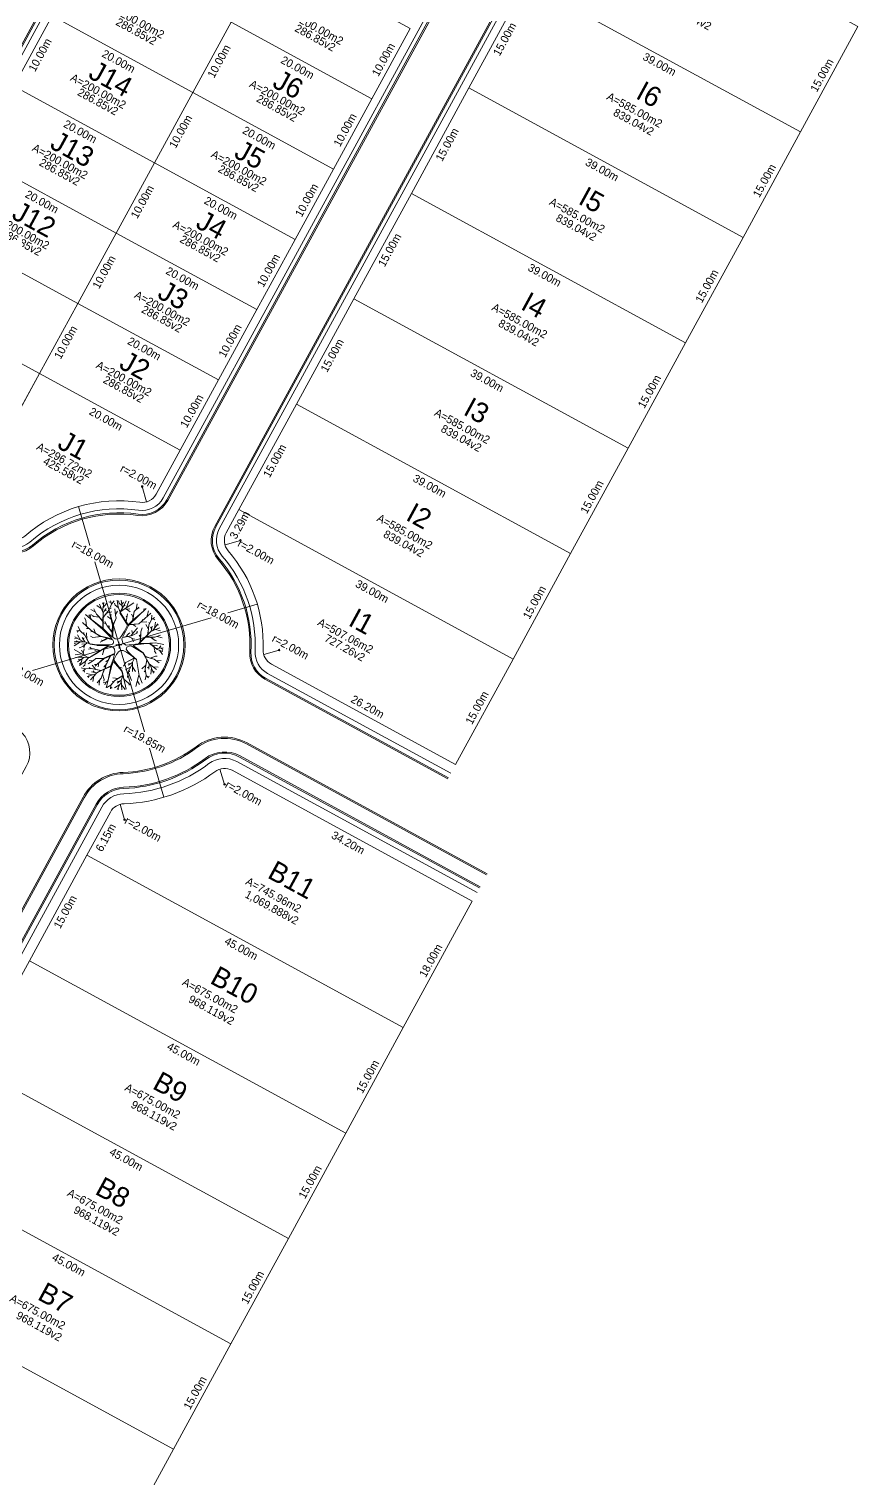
# Model space of a CAD drawing. Header units: metres. Extents: x 25 to 399, y 5 to 459.
# Drawn here: x 295.1 to 398.7, y 120.1 to 301.2 of the extents above; entities that cross this region are included whole.
import ezdxf
from ezdxf.enums import TextEntityAlignment as Align

# ---------------------------------------------------------------- set-up
doc = ezdxf.new("R2010")
doc.units = ezdxf.units.M
for name, color, linetype, lineweight in [('ACERAS', 7, 'Continuous', 0), ('JARDINERIA', 250, 'Continuous', 0), ('LOTES', 250, 'Continuous', 5), ('textos', 16, 'Continuous', 0)]:
    doc.layers.add(name, color=color, linetype=linetype, lineweight=lineweight)
doc.styles.get("Standard").update_dxf_attribs({"font": ''})
doc.styles.get('Standard').set_extended_font_data('Caviar Dreams')

# ---------------------------------------------------------------- blocks, each defined once
blk = doc.blocks.new('A$C64D44EF8')
at = {"layer": 'JARDINERIA', "color": 116, "lineweight": 0, "true_color": 0x136734}
for p, q in [((0.328, 0.878), (0.345, 0.976)), ((0.341, 0.953), (0.33, 0.973)), ((0.334, 0.916), (0.378, 0.968)), ((0.424, 0.974), (0.402, 0.981)), ((0.429, 0.954), (0.42, 0.994)), ((0.429, 0.954), (0.462, 0.99)), ((0.505, 0.921), (0.494, 0.997)), ((0.494, 0.997), (0.503, 0.919)), ((0.515, 0.964), (0.509, 0.989)), ((0.527, 0.86), (0.594, 0.989)), ((0.55, 0.905), (0.54, 0.997)), ((0.545, 0.949), (0.564, 0.975)), ((0.598, 0.914), (0.623, 0.982)), ((0.14, 0.787), (0.125, 0.812)), ((0.326, 0.678), (0.137, 0.849)), ((0.188, 0.823), (0.173, 0.843)), ((0.198, 0.794), (0.188, 0.823)), ((0.19, 0.819), (0.2, 0.851)), ((0.247, 0.875), (0.199, 0.903)), ((0.23, 0.826), (0.213, 0.835)), ((0.289, 0.814), (0.23, 0.826)), ((0.289, 0.814), (0.23, 0.826)), ((0.259, 0.849), (0.231, 0.911)), ((0.329, 0.771), (0.259, 0.849)), ((0.289, 0.814), (0.259, 0.849)), ((0.316, 0.911), (0.267, 0.945)), ((0.329, 0.767), (0.289, 0.814)), ((0.334, 0.862), (0.297, 0.959)), ((0.329, 0.771), (0.334, 0.862)), ((0.33, 0.686), (0.333, 0.809)), ((0.402, 0.892), (0.333, 0.811)), ((0.333, 0.811), (0.334, 0.862)), ((0.333, 0.809), (0.372, 0.856)), ((0.334, 0.864), (0.368, 0.91)), ((0.35, 0.885), (0.372, 0.89)), ((0.372, 0.856), (0.402, 0.892)), ((0.372, 0.856), (0.431, 0.87)), ((0.372, 0.856), (0.431, 0.87)), ((0.421, 0.788), (0.383, 0.82)), ((0.402, 0.892), (0.429, 0.954)), ((0.415, 0.818), (0.407, 0.846)), ((0.408, 0.905), (0.425, 0.91)), ((0.415, 0.819), (0.425, 0.842)), ((0.439, 0.724), (0.415, 0.818)), ((0.435, 0.72), (0.415, 0.818)), ((0.471, 0.943), (0.464, 0.964)), ((0.47, 0.832), (0.466, 0.902)), ((0.47, 0.839), (0.494, 0.876)), ((0.478, 0.799), (0.47, 0.832)), ((0.506, 0.912), (0.471, 0.943)), ((0.505, 0.915), (0.471, 0.943)), ((0.503, 0.919), (0.505, 0.915)), ((0.526, 0.867), (0.505, 0.921)), ((0.506, 0.912), (0.523, 0.863)), ((0.547, 0.933), (0.515, 0.964)), ((0.523, 0.863), (0.52, 0.856)), ((0.601, 0.717), (0.52, 0.856)), ((0.563, 0.929), (0.526, 0.867)), ((0.527, 0.855), (0.527, 0.86)), ((0.607, 0.721), (0.527, 0.855)), ((0.534, 0.874), (0.679, 0.964)), ((0.563, 0.929), (0.583, 0.94)), ((0.566, 0.894), (0.634, 0.896)), ((0.586, 0.757), (0.604, 0.842)), ((0.595, 0.8), (0.588, 0.816)), ((0.594, 0.895), (0.634, 0.865)), ((0.623, 0.723), (0.814, 0.893)), ((0.668, 0.802), (0.649, 0.838)), ((0.66, 0.765), (0.682, 0.866)), ((0.664, 0.768), (0.785, 0.867)), ((0.664, 0.768), (0.682, 0.866)), ((0.682, 0.866), (0.732, 0.911)), ((0.705, 0.887), (0.717, 0.951)), ((0.719, 0.899), (0.737, 0.901)), ((0.727, 0.726), (0.866, 0.84)), ((0.784, 0.866), (0.791, 0.896)), ((0.818, 0.801), (0.84, 0.867)), ((0.869, 0.77), (0.875, 0.819)), ((0.074, 0.668), (0.034, 0.676)), ((0.054, 0.672), (0.039, 0.654)), ((0.074, 0.668), (0.051, 0.719)), ((0.122, 0.619), (0.074, 0.668)), ((0.193, 0.673), (0.102, 0.762)), ((0.111, 0.63), (0.114, 0.648)), ((0.146, 0.719), (0.14, 0.787)), ((0.173, 0.693), (0.144, 0.694)), ((0.325, 0.692), (0.191, 0.8)), ((0.216, 0.656), (0.191, 0.654)), ((0.216, 0.655), (0.193, 0.673)), ((0.297, 0.601), (0.216, 0.655)), ((0.302, 0.603), (0.216, 0.655)), ((0.242, 0.639), (0.226, 0.686)), ((0.325, 0.692), (0.329, 0.767)), ((0.366, 0.733), (0.338, 0.751)), ((0.375, 0.715), (0.352, 0.765)), ((0.429, 0.639), (0.375, 0.715)), ((0.397, 0.688), (0.375, 0.715)), ((0.398, 0.708), (0.394, 0.719)), ((0.397, 0.688), (0.398, 0.703)), ((0.398, 0.687), (0.398, 0.708)), ((0.429, 0.649), (0.398, 0.687)), ((0.435, 0.72), (0.429, 0.649)), ((0.433, 0.587), (0.44, 0.717)), ((0.439, 0.724), (0.478, 0.799)), ((0.44, 0.717), (0.478, 0.799)), ((0.541, 0.582), (0.612, 0.713)), ((0.607, 0.721), (0.66, 0.765)), ((0.612, 0.713), (0.619, 0.72)), ((0.619, 0.72), (0.727, 0.726)), ((0.623, 0.723), (0.727, 0.726)), ((0.633, 0.596), (0.711, 0.682)), ((0.655, 0.62), (0.649, 0.655)), ((0.662, 0.722), (0.694, 0.698)), ((0.746, 0.636), (0.764, 0.681)), ((0.751, 0.746), (0.816, 0.748)), ((0.766, 0.758), (0.77, 0.775)), ((0.832, 0.663), (0.804, 0.717)), ((0.832, 0.663), (0.804, 0.717)), ((0.822, 0.603), (0.832, 0.663)), ((0.839, 0.709), (0.824, 0.604)), ((0.832, 0.663), (0.839, 0.709)), ((0.846, 0.722), (0.838, 0.739)), ((0.839, 0.709), (0.869, 0.77)), ((0.869, 0.665), (0.857, 0.685)), ((0.862, 0.639), (0.959, 0.674)), ((0.863, 0.639), (0.875, 0.696)), ((0.869, 0.77), (0.905, 0.79)), ((0.878, 0.645), (0.941, 0.721)), ((0.887, 0.78), (0.907, 0.767)), ((0.902, 0.674), (0.913, 0.741)), ((0.911, 0.656), (0.968, 0.642)), ((0.926, 0.703), (0.948, 0.708)), ((0.071, 0.547), (0, 0.503)), ((0.033, 0.523), (0.001, 0.529)), ((0.123, 0.546), (0.002, 0.549)), ((0.041, 0.587), (0.007, 0.583)), ((0.105, 0.546), (0.011, 0.606)), ((0.044, 0.548), (0.024, 0.561)), ((0.073, 0.567), (0.042, 0.627)), ((0.097, 0.494), (0.056, 0.481)), ((0.133, 0.522), (0.088, 0.52)), ((0.121, 0.546), (0.092, 0.595)), ((0.147, 0.534), (0.097, 0.494)), ((0.12, 0.512), (0.106, 0.48)), ((0.108, 0.569), (0.112, 0.591)), ((0.122, 0.619), (0.169, 0.525)), ((0.143, 0.579), (0.122, 0.619)), ((0.179, 0.518), (0.123, 0.546)), ((0.169, 0.525), (0.123, 0.546)), ((0.143, 0.578), (0.143, 0.644)), ((0.171, 0.524), (0.143, 0.578)), ((0.18, 0.52), (0.171, 0.524)), ((0.192, 0.465), (0.175, 0.485)), ((0.179, 0.518), (0.25, 0.504)), ((0.18, 0.52), (0.254, 0.509)), ((0.213, 0.59), (0.184, 0.608)), ((0.297, 0.601), (0.213, 0.59)), ((0.303, 0.598), (0.213, 0.59)), ((0.25, 0.504), (0.257, 0.501)), ((0.291, 0.442), (0.38, 0.493)), ((0.379, 0.575), (0.293, 0.537)), ((0.324, 0.553), (0.293, 0.537)), ((0.302, 0.603), (0.425, 0.569)), ((0.369, 0.578), (0.303, 0.598)), ((0.326, 0.554), (0.305, 0.558)), ((0.324, 0.553), (0.31, 0.557)), ((0.369, 0.578), (0.326, 0.554)), ((0.38, 0.493), (0.366, 0.494)), ((0.432, 0.558), (0.379, 0.575)), ((0.429, 0.639), (0.425, 0.592)), ((0.5, 0.5), (0.465, 0.5)), ((0.5, 0.5), (0.5, 0.534)), ((0.5, 0.5), (0.53, 0.5)), ((0.5, 0.5), (0.5, 0.461)), ((0.533, 0.566), (0.54, 0.579)), ((0.544, 0.518), (0.533, 0.566)), ((0.54, 0.579), (0.604, 0.59)), ((0.541, 0.582), (0.577, 0.587)), ((0.581, 0.493), (0.544, 0.518)), ((0.577, 0.587), (0.609, 0.619)), ((0.579, 0.588), (0.609, 0.619)), ((0.579, 0.588), (0.65, 0.598)), ((0.716, 0.506), (0.581, 0.493)), ((0.604, 0.59), (0.658, 0.562)), ((0.605, 0.59), (0.65, 0.598)), ((0.605, 0.59), (0.658, 0.562)), ((0.609, 0.619), (0.625, 0.628)), ((0.761, 0.402), (0.635, 0.486)), ((0.644, 0.57), (0.649, 0.559)), ((0.649, 0.559), (0.662, 0.527)), ((0.65, 0.598), (0.711, 0.628)), ((0.766, 0.403), (0.656, 0.489)), ((0.658, 0.562), (0.677, 0.559)), ((0.697, 0.621), (0.702, 0.634)), ((0.702, 0.634), (0.709, 0.643)), ((0.716, 0.506), (0.737, 0.525)), ((0.726, 0.506), (0.793, 0.572)), ((0.741, 0.578), (0.729, 0.599)), ((0.737, 0.525), (0.746, 0.636)), ((0.741, 0.529), (0.746, 0.636)), ((0.741, 0.529), (0.822, 0.603)), ((0.793, 0.572), (0.854, 0.573)), ((0.796, 0.575), (0.862, 0.639)), ((0.796, 0.575), (0.901, 0.573)), ((0.824, 0.604), (0.862, 0.639)), ((0.841, 0.505), (0.888, 0.466)), ((0.845, 0.505), (0.868, 0.485)), ((0.854, 0.573), (0.903, 0.536)), ((0.855, 0.573), (0.903, 0.536)), ((0.855, 0.573), (0.901, 0.573)), ((0.868, 0.485), (0.912, 0.481)), ((0.901, 0.573), (0.966, 0.592)), ((0.903, 0.536), (0.92, 0.53)), ((0.908, 0.509), (1, 0.487)), ((0.929, 0.581), (0.981, 0.564)), ((0.145, 0.373), (0.001, 0.464)), ((0.081, 0.413), (0.009, 0.406)), ((0.161, 0.372), (0.015, 0.376)), ((0.111, 0.374), (0.032, 0.324)), ((0.073, 0.35), (0.041, 0.355)), ((0.116, 0.326), (0.052, 0.283)), ((0.052, 0.283), (0.118, 0.325)), ((0.084, 0.375), (0.064, 0.388)), ((0.087, 0.359), (0.072, 0.316)), ((0.113, 0.393), (0.082, 0.453)), ((0.084, 0.375), (0.155, 0.369)), ((0.1, 0.418), (0.11, 0.467)), ((0.123, 0.331), (0.111, 0.286)), ((0.121, 0.329), (0.111, 0.286)), ((0.155, 0.369), (0.116, 0.326)), ((0.118, 0.325), (0.121, 0.329)), ((0.123, 0.331), (0.159, 0.368)), ((0.21, 0.334), (0.15, 0.299)), ((0.215, 0.466), (0.159, 0.463)), ((0.159, 0.368), (0.167, 0.368)), ((0.161, 0.372), (0.166, 0.371)), ((0.205, 0.33), (0.161, 0.336)), ((0.166, 0.371), (0.288, 0.441)), ((0.215, 0.465), (0.181, 0.464)), ((0.237, 0.355), (0.21, 0.334)), ((0.291, 0.442), (0.215, 0.466)), ((0.288, 0.441), (0.215, 0.465)), ((0.253, 0.452), (0.229, 0.447)), ((0.327, 0.356), (0.237, 0.355)), ((0.321, 0.352), (0.237, 0.355)), ((0.321, 0.352), (0.247, 0.29)), ((0.327, 0.35), (0.247, 0.29)), ((0.335, 0.463), (0.314, 0.396)), ((0.333, 0.462), (0.321, 0.419)), ((0.447, 0.407), (0.327, 0.356)), ((0.327, 0.35), (0.393, 0.376)), ((0.373, 0.332), (0.354, 0.322)), ((0.403, 0.38), (0.358, 0.298)), ((0.372, 0.33), (0.358, 0.325)), ((0.372, 0.33), (0.358, 0.298)), ((0.393, 0.376), (0.373, 0.332)), ((0.403, 0.38), (0.446, 0.397)), ((0.438, 0.332), (0.525, 0.206)), ((0.571, 0.3), (0.666, 0.348)), ((0.666, 0.35), (0.612, 0.321)), ((0.666, 0.348), (0.645, 0.301)), ((0.688, 0.33), (0.712, 0.153)), ((0.69, 0.332), (0.712, 0.153)), ((0.761, 0.402), (0.803, 0.325)), ((0.766, 0.403), (0.786, 0.363)), ((0.784, 0.219), (0.804, 0.323)), ((0.786, 0.363), (0.843, 0.342)), ((0.787, 0.359), (0.828, 0.278)), ((0.787, 0.359), (0.887, 0.327)), ((0.803, 0.325), (0.792, 0.265)), ((0.804, 0.323), (0.828, 0.278)), ((0.843, 0.342), (0.901, 0.361)), ((0.844, 0.342), (0.901, 0.361)), ((0.844, 0.342), (0.887, 0.327)), ((0.87, 0.483), (0.912, 0.481)), ((0.87, 0.483), (0.923, 0.436)), ((0.887, 0.327), (0.942, 0.287)), ((0.888, 0.466), (0.901, 0.407)), ((0.888, 0.466), (0.901, 0.407)), ((0.888, 0.466), (0.923, 0.436)), ((0.898, 0.422), (0.893, 0.411)), ((0.901, 0.407), (0.911, 0.391)), ((0.901, 0.361), (0.92, 0.361)), ((0.91, 0.448), (0.99, 0.45)), ((0.912, 0.481), (0.929, 0.475)), ((0.923, 0.436), (0.986, 0.409)), ((0.945, 0.449), (0.966, 0.474)), ((0.95, 0.425), (0.979, 0.378)), ((0.968, 0.449), (0.987, 0.434)), ((0.971, 0.416), (0.984, 0.42)), ((0.072, 0.316), (0.053, 0.3)), ((0.119, 0.243), (0.072, 0.257)), ((0.119, 0.243), (0.087, 0.218)), ((0.111, 0.286), (0.094, 0.27)), ((0.103, 0.23), (0.107, 0.207)), ((0.187, 0.246), (0.119, 0.243)), ((0.194, 0.175), (0.128, 0.191)), ((0.231, 0.185), (0.135, 0.158)), ((0.158, 0.164), (0.145, 0.146)), ((0.172, 0.245), (0.16, 0.259)), ((0.243, 0.198), (0.172, 0.122)), ((0.242, 0.197), (0.185, 0.208)), ((0.232, 0.235), (0.187, 0.246)), ((0.187, 0.246), (0.289, 0.219)), ((0.232, 0.235), (0.194, 0.282)), ((0.232, 0.235), (0.194, 0.282)), ((0.216, 0.202), (0.202, 0.22)), ((0.246, 0.289), (0.222, 0.289)), ((0.247, 0.29), (0.226, 0.27)), ((0.291, 0.22), (0.232, 0.235)), ((0.327, 0.233), (0.243, 0.198)), ((0.289, 0.219), (0.243, 0.198)), ((0.271, 0.308), (0.26, 0.261)), ((0.327, 0.233), (0.288, 0.136)), ((0.306, 0.178), (0.288, 0.136)), ((0.403, 0.271), (0.291, 0.22)), ((0.33, 0.234), (0.306, 0.178)), ((0.306, 0.178), (0.321, 0.119)), ((0.306, 0.178), (0.321, 0.119)), ((0.358, 0.298), (0.323, 0.256)), ((0.401, 0.263), (0.33, 0.234)), ((0.345, 0.283), (0.341, 0.249)), ((0.412, 0.271), (0.341, 0.026)), ((0.354, 0.322), (0.346, 0.314)), ((0.401, 0.263), (0.361, 0.096)), ((0.432, 0.318), (0.522, 0.205)), ((0.488, 0.26), (0.527, 0.238)), ((0.522, 0.205), (0.532, 0.157)), ((0.525, 0.206), (0.564, 0.004)), ((0.571, 0.3), (0.542, 0.262)), ((0.624, 0.252), (0.564, 0.22)), ((0.612, 0.321), (0.571, 0.3)), ((0.592, 0.198), (0.584, 0.132)), ((0.644, 0.284), (0.592, 0.2)), ((0.592, 0.2), (0.627, 0.099)), ((0.645, 0.3), (0.595, 0.27)), ((0.622, 0.286), (0.6, 0.29)), ((0.604, 0.22), (0.607, 0.197)), ((0.645, 0.301), (0.642, 0.198)), ((0.644, 0.249), (0.675, 0.199)), ((0.792, 0.265), (0.747, 0.224)), ((0.792, 0.264), (0.747, 0.224)), ((0.785, 0.204), (0.772, 0.192)), ((0.792, 0.264), (0.784, 0.219)), ((0.784, 0.219), (0.791, 0.151)), ((0.826, 0.25), (0.808, 0.235)), ((0.829, 0.277), (0.822, 0.22)), ((0.828, 0.278), (0.908, 0.212)), ((0.841, 0.267), (0.875, 0.173)), ((0.854, 0.231), (0.842, 0.164)), ((0.867, 0.196), (0.886, 0.184)), ((0.868, 0.245), (0.927, 0.239)), ((0.91, 0.31), (0.965, 0.309)), ((0.207, 0.16), (0.197, 0.102)), ((0.288, 0.136), (0.244, 0.084)), ((0.269, 0.113), (0.264, 0.059)), ((0.344, 0.086), (0.312, 0.082)), ((0.321, 0.119), (0.32, 0.101)), ((0.341, 0.084), (0.33, 0.061)), ((0.363, 0.105), (0.341, 0.084)), ((0.393, 0.054), (0.349, 0.031)), ((0.393, 0.054), (0.388, 0.013)), ((0.39, 0.033), (0.409, 0.019)), ((0.44, 0.103), (0.393, 0.054)), ((0.429, 0.092), (0.411, 0.094)), ((0.48, 0.127), (0.42, 0.134)), ((0.48, 0.126), (0.42, 0.134)), ((0.495, 0.057), (0.436, 0.023)), ((0.44, 0.103), (0.533, 0.156)), ((0.48, 0.126), (0.44, 0.103)), ((0.513, 0.09), (0.464, 0.004)), ((0.513, 0.106), (0.465, 0.074)), ((0.491, 0.091), (0.468, 0.095)), ((0.476, 0.024), (0.479, 0.002)), ((0.532, 0.157), (0.48, 0.127)), ((0.532, 0.155), (0.513, 0.107)), ((0.513, 0.107), (0.515, 0)), ((0.514, 0.055), (0.551, 0.002)), ((0.533, 0.156), (0.554, 0.057)), ((0.543, 0.115), (0.614, 0.052)), ((0.595, 0.069), (0.6, 0.047)), ((0.711, 0.157), (0.674, 0.031)), ((0.692, 0.09), (0.712, 0.05)), ((0.712, 0.153), (0.745, 0.064)), ((0.791, 0.151), (0.78, 0.103)), ((0.791, 0.151), (0.818, 0.121)), ((0.805, 0.136), (0.828, 0.141))]:
    blk.add_line(p, q, dxfattribs=at)
for points in [[(0.326, 0.678), (0.36, 0.639)], [(0.33, 0.686), (0.381, 0.634), (0.425, 0.592)], [(0.433, 0.587), (0.458, 0.57), (0.485, 0.564), (0.51, 0.575), (0.536, 0.604), (0.565, 0.651), (0.601, 0.717)], [(0.254, 0.509), (0.311, 0.505), (0.356, 0.503), (0.389, 0.504), (0.412, 0.506), (0.428, 0.51), (0.436, 0.516), (0.44, 0.523), (0.441, 0.53), (0.44, 0.539), (0.437, 0.548), (0.432, 0.558)], [(0.366, 0.494), (0.332, 0.498), (0.257, 0.501)], [(0.335, 0.463), (0.359, 0.476), (0.376, 0.485), (0.385, 0.489), (0.39, 0.491), (0.393, 0.49), (0.396, 0.489), (0.399, 0.489), (0.403, 0.488), (0.406, 0.486), (0.41, 0.485), (0.414, 0.484), (0.418, 0.482), (0.422, 0.48), (0.425, 0.479), (0.429, 0.477), (0.432, 0.475), (0.435, 0.472), (0.437, 0.47), (0.44, 0.467), (0.442, 0.464), (0.444, 0.46), (0.446, 0.456), (0.447, 0.452), (0.448, 0.447), (0.449, 0.441), (0.45, 0.434), (0.45, 0.426), (0.449, 0.417), (0.447, 0.407)], [(0.425, 0.569), (0.424, 0.571), (0.413, 0.585), (0.399, 0.601), (0.381, 0.619), (0.36, 0.639)], [(0.69, 0.332), (0.633, 0.383), (0.595, 0.422), (0.579, 0.45), (0.586, 0.47), (0.62, 0.484), (0.635, 0.486)], [(0.656, 0.489), (0.683, 0.493), (0.778, 0.501), (0.841, 0.505)], [(0.908, 0.509), (0.777, 0.506), (0.726, 0.506)], [(0.845, 0.505), (0.908, 0.509)], [(0.167, 0.368), (0.239, 0.409), (0.293, 0.44), (0.332, 0.462), (0.333, 0.462)], [(0.403, 0.271), (0.428, 0.34), (0.446, 0.397)], [(0.438, 0.332), (0.442, 0.341), (0.467, 0.392), (0.49, 0.424), (0.514, 0.438), (0.543, 0.435), (0.579, 0.416), (0.626, 0.38), (0.688, 0.33)], [(0.412, 0.271), (0.432, 0.318)]]:
    blk.add_lwpolyline(points, dxfattribs=at)

msp = doc.modelspace()

# ---------------------------------------------------------------- linework, layer by layer
at = {"layer": 'ACERAS'}
for points in [[(268.81, 252.68), (309.97, 328.19, -0.414214), (314.92, 329.64), (346.53, 312.41, -0.414214), (347.99, 307.46), (312.45, 242.28, -0.313814), (308.72, 240.41, 0.21805), (295.66, 236.59, -0.312963), (291.52, 236.14), (270.26, 247.72, -0.414214)], [(268.94, 252.6), (310.1, 328.11, -0.414214), (314.85, 329.51), (346.46, 312.28, -0.414214), (347.85, 307.53), (312.32, 242.35, -0.313814), (308.74, 240.56, 0.21805), (295.56, 236.7, -0.312963), (291.59, 236.27), (270.34, 247.86, -0.414214)], [(269.38, 252.37), (310.54, 327.88, -0.414214), (314.61, 329.07), (346.22, 311.84, -0.414214), (347.41, 307.77), (311.88, 242.59, -0.313814), (308.81, 241.05, 0.21805), (295.23, 237.08, -0.312963), (291.83, 236.71), (270.58, 248.3, -0.414214)], [(220.95, 164.87), (262.11, 240.38, -0.414214), (267.06, 241.84), (288.31, 230.26, -0.312963), (290.18, 226.54, 0.22362), (294.27, 213.22, -0.319658), (294.78, 209.02), (259.31, 143.96, -0.414214), (254.36, 142.5), (222.4, 159.92, -0.414214)]]:
    msp.add_lwpolyline(points, format="xyb", close=True, dxfattribs=at)
for points in [[(362.96, 320.94), (318.31, 239.03, 0.31211), (318.75, 234.9, -0.193779), (322.69, 223.34, 0.289261), (324.59, 219.94), (347.42, 207.49)], [(363.09, 320.87), (318.45, 238.96, 0.31211), (318.87, 235, -0.193779), (322.84, 223.33, 0.289261), (324.66, 220.07), (347.49, 207.62)], [(363.53, 320.63), (318.88, 238.72, 0.31211), (319.25, 235.33, -0.191621), (323.35, 223.44, 0.287008), (324.91, 220.67), (347.8, 208.19)], [(228.77, 67.24, -0.37077), (228.23, 69.79), (302.01, 205.14, -0.266061), (306.87, 208.14, 0.155129), (316.07, 211.39, -0.294675), (322.29, 211.85), (352.27, 195.5)], [(228.09, 69.86), (301.87, 205.22, -0.266061), (306.87, 208.29, 0.155129), (315.98, 211.51, -0.294675), (322.36, 211.98), (352.35, 195.64)], [(195.26, 5.76), (303.5, 204.33, -0.266061), (306.93, 206.44, 0.155129), (317.1, 210.03, -0.294675), (321.48, 210.36), (351.46, 194.01)], [(195.39, 5.69), (303.63, 204.26, -0.266061), (306.93, 206.29, 0.155129), (317.19, 209.91, -0.294675), (321.41, 210.22), (351.39, 193.88)], [(195.96, 5.38), (304.2, 203.95, -0.266061), (306.95, 205.64, 0.155129), (317.58, 209.39, -0.294675), (321.09, 209.65), (351.08, 193.31)]]:
    msp.add_lwpolyline(points, format="xyb", dxfattribs=at)
for radius in [8.25, 8.1, 7.45, 6.45, 6.3]:
    msp.add_circle((306.36, 224.23), radius, dxfattribs=at)
at = {"layer": 'LOTES'}
for points in [[(398.65, 301.48), (364.41, 320.15), (357.23, 306.98), (391.47, 288.31)], [(320.36, 302.02), (302.8, 311.59), (298.01, 302.81), (315.57, 293.24)], [(342.71, 301.23), (325.15, 310.8), (320.36, 302.02), (337.92, 292.45)], [(391.47, 288.31), (357.23, 306.98), (350.05, 293.81), (384.3, 275.14)], [(315.57, 293.24), (298.01, 302.81), (293.23, 294.03), (310.79, 284.46)], [(337.92, 292.45), (320.36, 302.02), (315.57, 293.24), (333.14, 283.67)], [(310.79, 284.46), (293.23, 294.03), (288.44, 285.25), (306, 275.68)], [(384.3, 275.14), (350.05, 293.81), (342.87, 280.64), (377.12, 261.97)], [(333.14, 283.67), (315.57, 293.24), (310.79, 284.46), (328.35, 274.89)], [(306, 275.68), (288.44, 285.25), (283.66, 276.47), (301.22, 266.9)], [(328.35, 274.89), (310.79, 284.46), (306, 275.68), (323.56, 266.11)], [(377.12, 261.97), (342.87, 280.64), (335.69, 267.47), (369.94, 248.8)], [(301.22, 266.9), (283.66, 276.47), (278.87, 267.69), (296.43, 258.12)], [(323.56, 266.11), (306, 275.68), (301.22, 266.9), (318.78, 257.33)], [(296.43, 258.12), (278.87, 267.69), (274.08, 258.91), (291.64, 249.34)], [(318.78, 257.33), (301.22, 266.9), (296.43, 258.12), (313.99, 248.55)], [(369.94, 248.8), (335.69, 267.47), (328.51, 254.3), (362.76, 235.63)], [(362.76, 235.63), (328.51, 254.3), (321.34, 241.13), (355.58, 222.46)], [(341.86, 176.41), (302.35, 197.94), (295.17, 184.77), (334.68, 163.24)], [(334.68, 163.24), (295.17, 184.77), (287.99, 171.6), (327.51, 150.07)], [(327.51, 150.07), (287.99, 171.6), (280.82, 158.43), (320.33, 136.9)], [(320.33, 136.9), (280.82, 158.43), (273.64, 145.26), (313.15, 123.73)], [(313.15, 123.73), (273.64, 145.26), (266.46, 132.09), (305.97, 110.56)]]:
    msp.add_lwpolyline(points, close=True, dxfattribs=at)
for points in [[(313.99, 248.55), (296.43, 258.12), (286.86, 240.56), (292.31, 237.59, 0.312963), (294.58, 237.83, -0.21805), (308.96, 242.04, 0.313814), (311, 243.06)], [(355.58, 222.46), (321.34, 241.13), (319.76, 238.24, 0.31211), (320, 235.98, -0.188008), (324.36, 223.65, 0.283237), (325.4, 221.83), (348.4, 209.29)], [(350.48, 192.21), (320.5, 208.56, 0.294675), (318.33, 208.39, -0.155129), (306.99, 204.39, 0.266061), (305.3, 203.35), (302.35, 197.94), (341.86, 176.41)]]:
    msp.add_lwpolyline(points, format="xyb", close=True, dxfattribs=at)
at = {"layer": 'textos'}
for p, q in [((309.25, 244.02), (309.81, 242.1)), ((302.71, 236.64), (301.28, 241.5)), ((321.52, 237.28), (319.6, 236.72)), ((306.36, 224.23), (303.32, 234.59)), ((319.93, 228.23), (323.63, 229.31)), ((306.36, 224.23), (317.88, 227.62)), ((306.36, 224.23), (295.55, 221.05)), ((306.36, 224.23), (309.56, 213.38)), ((326.35, 223.58), (324.44, 223.02)), ((310.16, 211.33), (311.97, 205.19)), ((319.54, 206.8), (318.97, 208.72)), ((307.05, 202.39), (306.49, 204.31))]:
    msp.add_line(p, q, dxfattribs=at)
for centre in [(309.25, 244.02), (321.52, 237.28), (306.36, 224.23), (326.35, 223.58), (319.54, 206.8), (307.05, 202.39)]:
    msp.add_circle(centre, 0.1, dxfattribs=at)

# ---------------------------------------------------------------- block references
at = {"layer": 'JARDINERIA', "xscale": 11.221875, "yscale": 11.221875, "zscale": 11.221875, "rotation": 1.810958816645338}
msp.add_blockref('A$C64D44EF8', (300.93, 218.45), dxfattribs=at)

# ---------------------------------------------------------------- texts
at = {"layer": 'textos'}
for s, rotation, p in [('A=200.00m2', 331.4053, (308.57, 302.19)), ('839.04v2', 331.4053, (377.82, 302.73)), ('286.85v2', 331.4053, (308.52, 300.87)), ('A=200.00m2', 331.4053, (330.92, 301.4)), ('286.85v2', 331.4053, (330.87, 300.08)), ('15.00m', 61.4053, (354.52, 299.91)), ('10.00m', 61.4053, (296.5, 297.94)), ('10.00m', 61.4053, (318.85, 297.15)), ('10.00m', 61.4053, (339.38, 297.35)), ('20.00m', 331.4053, (306.32, 297.15)), ('20.00m', 331.4053, (328.66, 296.36)), ('39.00m', 331.4053, (373.87, 296.77)), ('15.00m', 61.4053, (394.14, 295.4)), ('A=200.00m2', 331.4053, (303.78, 293.41)), ('286.85v2', 331.4053, (303.73, 292.09)), ('A=200.00m2', 331.4053, (326.13, 292.62)), ('286.85v2', 331.4053, (326.08, 291.29)), ('A=585.00m2', 331.4053, (370.76, 291.06)), ('20.00m', 331.4053, (301.53, 288.37)), ('10.00m', 61.4053, (314.06, 288.37)), ('10.00m', 61.4053, (334.59, 288.57)), ('839.04v2', 331.4053, (370.64, 289.56)), ('20.00m', 331.4053, (323.88, 287.58)), ('15.00m', 61.4053, (347.34, 286.74)), ('A=200.00m2', 331.4053, (299, 284.63)), ('286.85v2', 331.4053, (298.95, 283.31)), ('A=200.00m2', 331.4053, (321.34, 283.84)), ('39.00m', 331.4053, (366.7, 283.6)), ('286.85v2', 331.4053, (321.29, 282.51)), ('15.00m', 61.4053, (386.96, 282.23)), ('20.00m', 331.4053, (296.74, 279.59)), ('10.00m', 61.4053, (309.27, 279.59)), ('10.00m', 61.4053, (329.8, 279.79)), ('20.00m', 331.4053, (319.09, 278.8)), ('A=585.00m2', 331.4053, (363.58, 277.89)), ('A=200.00m2', 331.4053, (294.21, 275.85)), ('A=200.00m2', 331.4053, (316.56, 275.06)), ('839.04v2', 331.4053, (363.47, 276.39)), ('286.85v2', 331.4053, (294.16, 274.53)), ('286.85v2', 331.4053, (316.51, 273.73)), ('15.00m', 61.4053, (340.16, 273.57)), ('10.00m', 61.4053, (304.49, 270.81)), ('10.00m', 61.4053, (325.02, 271.01)), ('39.00m', 331.4053, (359.52, 270.43)), ('20.00m', 331.4053, (314.3, 270.02)), ('15.00m', 61.4053, (379.78, 269.06)), ('A=200.00m2', 331.4053, (311.77, 266.28)), ('286.85v2', 331.4053, (311.72, 264.95)), ('A=585.00m2', 331.4053, (356.4, 264.72)), ('839.04v2', 331.4053, (356.29, 263.22)), ('10.00m', 61.4053, (299.7, 262.03)), ('20.00m', 331.4053, (309.52, 261.24)), ('10.00m', 61.4053, (320.23, 262.23)), ('15.00m', 61.4053, (332.98, 260.4)), ('A=200.00m2', 331.4053, (306.98, 257.5)), ('286.85v2', 331.4053, (306.93, 256.17)), ('39.00m', 331.4053, (352.34, 257.26)), ('15.00m', 61.4053, (372.6, 255.89)), ('10.00m', 61.4053, (315.45, 253.45)), ('20.00m', 331.4053, (304.73, 252.45)), ('A=585.00m2', 331.4053, (349.23, 251.55)), ('839.04v2', 331.4053, (349.11, 250.05)), ('A=296.72m2', 331.4053, (299.54, 247.31)), ('15.00m', 61.4053, (325.8, 247.23)), ('425.58v2', 331.4053, (299.44, 246)), ('r=2.00m', 331.4053, (308.82, 245.22)), ('39.00m', 331.4053, (345.16, 244.09)), ('15.00m', 61.4053, (365.42, 242.72)), ('3.29m', 61.4053, (321.43, 239.21)), ('A=585.00m2', 331.4053, (342.05, 238.38)), ('r=2.00m', 331.4053, (323.48, 235.85)), ('839.04v2', 331.4053, (341.93, 236.88)), ('r=18.00m', 331.4053, (303.1, 235.57)), ('39.00m', 331.4053, (337.98, 230.92)), ('15.00m', 61.4053, (358.24, 229.55)), ('r=18.00m', 331.4053, (318.75, 228.01)), ('A=507.06m2', 331.4053, (334.64, 225.36)), ('r=2.00m', 331.4053, (327.78, 223.98)), ('727.26v2', 331.4053, (334.56, 223.87)), ('r=18.00m', 331.4053, (294.4, 220.81)), ('26.20m', 331.4053, (337.41, 216.51)), ('15.00m', 61.4053, (351.07, 216.38)), ('r=19.85m', 331.4053, (309.58, 212.5)), ('r=2.00m', 331.4053, (321.93, 205.72)), ('6.15m', 61.4053, (304.7, 200.17)), ('r=2.00m', 331.4053, (309.36, 201.22)), ('34.20m', 331.4053, (334.98, 199.52)), ('A=745.96m2', 331.4053, (325.66, 192.99)), ('15.00m', 61.4053, (299.64, 190.88)), ('1,069.888v2', 331.4053, (325.41, 191.35)), ('45.00m', 331.4053, (321.63, 186.3)), ('18.00m', 61.4053, (345.29, 184.79)), ('A=675.00m2', 331.4053, (317.74, 180.41)), ('968.119v2', 331.4053, (317.91, 178.61)), ('45.00m', 331.4053, (314.45, 173.13)), ('15.00m', 61.4053, (337.4, 170.3)), ('A=675.00m2', 331.4053, (310.56, 167.24)), ('968.119v2', 331.4053, (310.73, 165.44)), ('45.00m', 331.4053, (307.27, 159.96)), ('15.00m', 61.4053, (330.22, 157.13)), ('A=675.00m2', 331.4053, (303.38, 154.07)), ('968.119v2', 331.4053, (303.56, 152.27)), ('45.00m', 331.4053, (300.09, 146.79)), ('15.00m', 61.4053, (323.04, 143.96)), ('A=675.00m2', 331.4053, (296.2, 140.9)), ('968.119v2', 331.4053, (296.38, 139.1)), ('15.00m', 61.4053, (315.86, 130.79))]:
    msp.add_text(s, height=1, rotation=rotation, dxfattribs=at).set_placement(p, align=Align.MIDDLE)
at = {"layer": 'textos', "char_height": 2.5, "attachment_point": 1, "rotation": 331.4053}
for s, insert in [('J14', (303.57, 297.34)), ('J6', (326.56, 296.2)), ('I6', (371.95, 294.78)), ('J13', (298.78, 288.56)), ('J5', (321.77, 287.42)), ('I5', (364.77, 281.61)), ('J12', (294, 279.78)), ('J4', (316.98, 278.64)), ('J3', (312.2, 269.86)), ('I4', (357.59, 268.44)), ('J2', (307.41, 261.08)), ('I3', (350.41, 255.27)), ('J1', (299.71, 251.1)), ('I2', (343.23, 242.1)), ('I1', (336.05, 228.93)), ('B11', (325.96, 197.4)), ('B10', (318.78, 184.23)), ('B9', (311.6, 171.06)), ('B8', (304.42, 157.89)), ('B7', (297.24, 144.72))]:
    msp.add_mtext_dynamic_manual_height_columns(s, width=10.2075, gutter_width=12.5, heights=[0], dxfattribs=dict(at, insert=insert))

doc.saveas('drawing.dxf')
